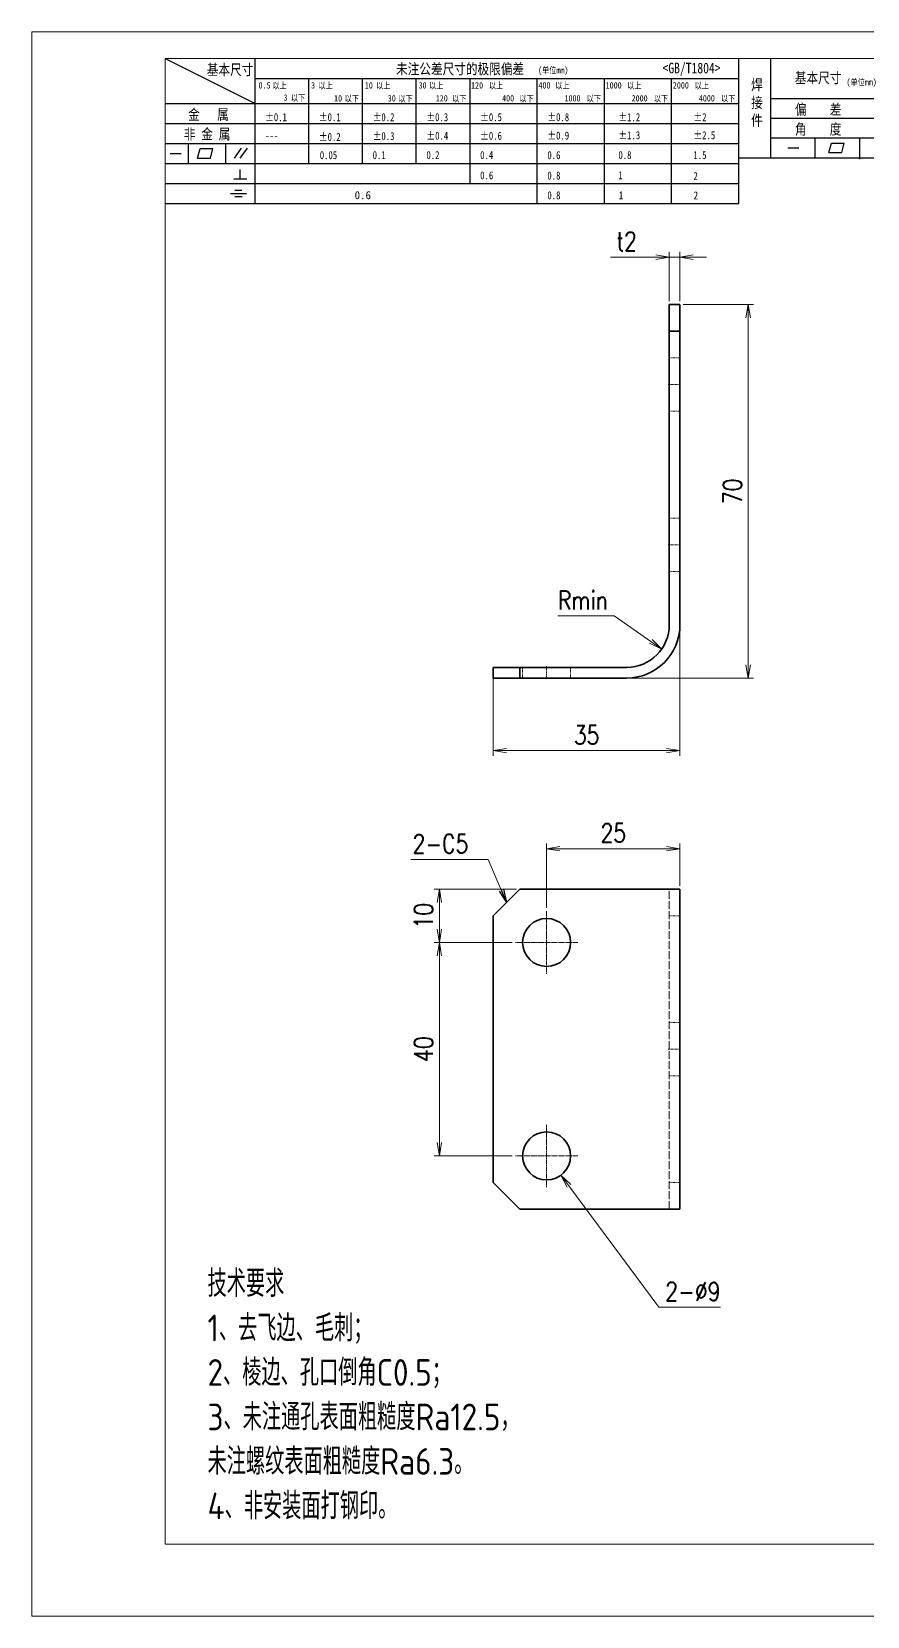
# Model space of a CAD drawing. Header units: millimetres. Extents: x 1333 to 162816, y -59063 to -5704.
# Drawn here: x 94973.9 to 95130.6, y -38241.6 to -37944.6 of the extents above; entities that cross this region are included whole.
import ezdxf

# ---------------------------------------------------------------- set-up
doc = ezdxf.new("R2010")
doc.units = ezdxf.units.MM
doc.header["$LTSCALE"] = 0.5
doc.linetypes.add('AM_ISO02W050x2', pattern=[3.75, 3, -0.75])
doc.linetypes.add('AM_ISO08W050x2', pattern=[9, 6, -0.75, 1.5, -0.75])
for name, color, linetype, lineweight in [('中心线', 2, 'AM_ISO08W050x2', 18), ('图框', 7, 'Continuous', 18), ('标注线', 3, 'Continuous', 18), ('粗实线', 7, 'Continuous', 35), ('虚线', 1, 'AM_ISO02W050x2', 18)]:
    doc.layers.add(name, color=color, linetype=linetype, lineweight=lineweight)
doc.layers.add('图\\M+19E79\\M+195B6\\M+18E9A', color=7, linetype='Continuous')
doc.layers.add('打印', color=7, linetype='Continuous', lineweight=15, plot=False)
doc.layers.add('打印-禁用', color=7, linetype='Continuous', lineweight=15, plot=False)
doc.styles.add('DIM', font='romans.shx', dxfattribs={"width": 0.8, "bigfont": 'bigfont.shx'})
doc.styles.add('国标', font='simfang.ttf', dxfattribs={"width": 0.8})
doc.styles.add('机械长仿宋', font='gbenor.shx', dxfattribs={"height": 1, "bigfont": 'gbcbig.shx'})
doc.dimstyles.new('XR 1-1', dxfattribs={"dimtxt": 3.5, "dimasz": 2.5, "dimexe": 1, "dimexo": 0.625, "dimgap": 1.2, "dimtad": 1, "dimtoh": 1, "dimdsep": 46, "dimtxsty": 'DIM', "dimblk": 'OPEN', "dimcen": 0, "dimclrd": 8, "dimclre": 8, "dimclrt": 2, "dimazin": 2, "dimtfac": 0.5, "dimtmove": 0, "dimatfit": 3, "dimldrblk": 'OPEN', "dimfxl": 0, "dimtolj": 2, "dimlwd": 18, "dimlwe": 18, "dimarcsym": 0})
doc.dimstyles.new('XR 1-1$0', dxfattribs={"dimtxt": 3.5, "dimasz": 2.5, "dimexe": 1, "dimexo": 0.625, "dimgap": 1.2, "dimtad": 1, "dimzin": 9, "dimdsep": 46, "dimtxsty": 'DIM', "dimblk": 'OPEN', "dimcen": 0, "dimclrd": 8, "dimclre": 8, "dimclrt": 2, "dimazin": 2, "dimtfac": 0.5, "dimtmove": 0, "dimatfit": 3, "dimldrblk": 'OPEN', "dimfxl": 0, "dimtolj": 2, "dimlwd": 18, "dimlwe": 18, "dimarcsym": 0})
doc.dimstyles.new('XR 1-1$3', dxfattribs={"dimtxt": 3.5, "dimasz": 2.5, "dimexe": 1, "dimexo": 0.625, "dimgap": 1.2, "dimtad": 1, "dimtoh": 1, "dimdsep": 46, "dimtxsty": 'DIM', "dimblk": 'OPEN', "dimcen": 0, "dimclrd": 8, "dimclre": 8, "dimclrt": 2, "dimazin": 2, "dimtfac": 0.5, "dimtofl": 0, "dimtmove": 0, "dimatfit": 3, "dimldrblk": 'OPEN', "dimfxl": 0, "dimtolj": 2, "dimlwd": 18, "dimlwe": 18, "dimarcsym": 0})
doc.dimstyles.new('XR 1-1$4', dxfattribs={"dimtxt": 3.5, "dimasz": 2.5, "dimexe": 1, "dimexo": 0.625, "dimgap": 1.2, "dimtad": 1, "dimtoh": 1, "dimdsep": 46, "dimtxsty": 'DIM', "dimblk": 'OPEN', "dimcen": 0, "dimclrd": 8, "dimclre": 8, "dimclrt": 2, "dimazin": 2, "dimtfac": 0.5, "dimtofl": 0, "dimtmove": 0, "dimatfit": 3, "dimldrblk": 'OPEN', "dimfxl": 0, "dimtolj": 2, "dimlwd": 18, "dimlwe": 18, "dimarcsym": 0})

# ---------------------------------------------------------------- blocks, each defined once
blk = doc.blocks.new('GZDEH零件A3图框V01版')
at = {"layer": '图\\M+19E79\\M+195B6\\M+18E9A', "color": 9}
for p, q in [((2882.49, -1554.46), (2899.37, -1562.92)), ((2899.37, -1581.67), (2899.37, -1554.46)), ((2990.09, -1581.67), (2990.09, -1554.46)), ((2996.09, -1573.08), (2996.09, -1554.46)), ((2899.37, -1558.24), (2990.09, -1558.24)), ((2909.45, -1574.17), (2909.45, -1558.24)), ((2919.53, -1574.17), (2919.53, -1558.24)), ((2929.61, -1574.17), (2929.61, -1558.24)), ((2939.69, -1577.92), (2939.69, -1558.24)), ((2952.29, -1581.67), (2952.29, -1558.24)), ((2964.89, -1581.67), (2964.89, -1558.24)), ((2977.49, -1581.67), (2977.49, -1558.24)), ((2996.09, -1561.98), (3113.09, -1561.98)), ((2882.49, -1562.92), (2990.09, -1562.92)), ((2882.49, -1566.67), (2990.09, -1566.67)), ((2996.09, -1565.68), (3113.09, -1565.68)), ((2882.49, -1570.42), (2990.09, -1570.42)), ((2886.92, -1574.12), (2886.92, -1570.42)), ((2893.91, -1574.12), (2893.91, -1570.42)), ((2996.09, -1569.38), (3113.09, -1569.38)), ((3004.42, -1573.08), (3004.42, -1569.38)), ((3006.97, -1572.12), (3007.45, -1570.33)), ((3007.45, -1570.33), (3009.86, -1570.33)), ((3009.39, -1572.12), (3009.86, -1570.33)), ((3012.75, -1573.08), (3012.75, -1569.38)), ((2883.43, -1572.27), (2885.49, -1572.27)), ((2888.59, -1573.16), (2889.07, -1571.37)), ((2888.59, -1573.16), (2891, -1573.16)), ((2889.07, -1571.37), (2891.48, -1571.37)), ((2891, -1573.16), (2891.48, -1571.37)), ((2895.52, -1573.16), (2896.85, -1571.3)), ((2896.6, -1573.16), (2897.94, -1571.3)), ((2990.09, -1573.08), (3113.09, -1573.08)), ((2999.26, -1571.23), (3001.32, -1571.23)), ((3006.97, -1572.12), (3009.39, -1572.12)), ((3012.75, -1573.33), (3012.75, -1573.08)), ((2882.49, -1574.17), (2990.09, -1574.17)), ((2895.42, -1577.05), (2897.81, -1577.05)), ((2896.58, -1577.05), (2896.58, -1575.28)), ((2882.49, -1577.92), (2990.09, -1577.92)), ((2894.79, -1579.77), (2897.77, -1579.77)), ((2895.57, -1579.17), (2896.92, -1579.17)), ((2882.49, -1581.67), (2990.09, -1581.67)), ((2895.57, -1580.37), (2896.93, -1580.37))]:
    blk.add_line(p, q, dxfattribs=at)
at = {"layer": '图框', "linetype": 'Continuous'}
for p, q in [((2882.49, -1554.46), (2882.49, -1832.96)), ((3272.49, -1554.46), (2882.49, -1554.46)), ((2882.49, -1832.96), (3272.49, -1832.96))]:
    blk.add_line(p, q, dxfattribs=at)
at = {"layer": '打印-禁用', "linetype": 'Continuous'}
for p, q in [((2857.49, -1549.46), (2857.49, -1846.46)), ((3277.49, -1549.46), (2857.49, -1549.46)), ((2857.49, -1846.46), (3277.49, -1846.46))]:
    blk.add_line(p, q, dxfattribs=at)
at = {"layer": '图\\M+19E79\\M+195B6\\M+18E9A', "color": 9, "style": '国标', "width": 0.8}
for s, height, p in [('基本尺寸', 2, (2890.33, -1557.58)), ('未注公差尺寸的极限偏差', 2, (2925.81, -1557.44)), ('<GB/T1804>', 2, (2975.78, -1557.27)), ('30', 1.2, (2930.04, -1560.11)), ('基本尺寸', 2, (3000.6, -1559.1)), ('金   属', 2, (2886.82, -1565.98)), ('±0.1', 1.5, (2901.27, -1566.23)), ('±0.1', 1.5, (2911.35, -1566.23)), ('±0.2', 1.5, (2921.43, -1566.23)), ('±0.3', 1.5, (2931.51, -1566.23)), ('±0.5', 1.5, (2941.59, -1566.23)), ('±0.8', 1.5, (2954.19, -1566.23)), ('±1.2', 1.5, (2967.51, -1566.23)), ('±2', 1.5, (2981.58, -1566.23)), ('偏    差', 2, (3000.6, -1565.04)), ('非 金 属', 2, (2886.02, -1569.65)), ('±0.3', 1.5, (2921.43, -1569.77)), ('±0.4', 1.5, (2931.51, -1569.71)), ('±0.6', 1.5, (2941.59, -1569.71)), ('±0.9', 1.5, (2954.19, -1569.68)), ('±1.3', 1.5, (2967.51, -1569.62)), ('±2.5', 1.5, (2981.58, -1569.61)), ('角    度', 2, (3000.6, -1568.74)), ('---', 1.5, (2901.27, -1569.65)), ('±0.2', 1.5, (2911.35, -1569.92)), ('0.1', 1.5, (2921.43, -1573.34)), ('0.2', 1.5, (2931.51, -1573.33)), ('0.4', 1.5, (2941.59, -1573.33)), ('0.6', 1.5, (2954.19, -1573.35)), ('0.8', 1.5, (2967.51, -1573.33)), ('1.5', 1.5, (2981.58, -1573.34)), ('0.6', 1.5, (2941.59, -1577.14)), ('0.8', 1.5, (2954.19, -1577.17)), ('1', 1.5, (2967.51, -1577.12)), ('2', 1.5, (2981.58, -1577.26)), ('0.8', 1.5, (2954.19, -1580.87)), ('1', 1.5, (2967.59, -1580.86)), ('2', 1.5, (2981.62, -1580.89))]:
    blk.add_text(s, height=height, dxfattribs=at).set_placement(p)
at = {"layer": '图\\M+19E79\\M+195B6\\M+18E9A', "color": 9, "lineweight": 15, "style": '国标', "width": 0.8}
for s, p in [('(单位mm)', (2952.44, -1557.27)), ('0.5', (2900.03, -1560.11)), ('以上', (2902.64, -1560.16)), ('3', (2909.88, -1560.11)), ('以上', (2911.25, -1560.16)), ('10', (2919.96, -1560.11)), ('以上', (2922.09, -1560.16)), ('以上', (2932.02, -1560.16)), ('120', (2939.88, -1560.11)), ('以上', (2943.21, -1560.16)), ('400', (2952.52, -1560.11)), ('以上', (2955.68, -1560.16)), ('1000', (2965.12, -1560.11)), ('以上', (2969.16, -1560.16)), ('2000', (2977.72, -1560.11)), ('以上', (2981.8, -1560.16)), ('(单位mm)', (3010.27, -1559.51)), ('3', (2904.73, -1562.41)), ('以下', (2906.1, -1562.46)), ('10', (2914.19, -1562.54)), ('以下', (2916.18, -1562.59)), ('30', (2924.27, -1562.54)), ('以下', (2926.26, -1562.59)), ('120', (2933.26, -1562.54)), ('以下', (2936.34, -1562.59)), ('400', (2945.7, -1562.54)), ('以下', (2948.94, -1562.59)), ('1000', (2957.41, -1562.54)), ('以下', (2961.54, -1562.59)), ('2000', (2969.99, -1562.54)), ('以下', (2974.14, -1562.59)), ('4000', (2982.59, -1562.54)), ('以下', (2986.74, -1562.59))]:
    blk.add_text(s, height=1.2, dxfattribs=at).set_placement(p)
at = {"layer": '图\\M+19E79\\M+195B6\\M+18E9A', "color": 9, "lineweight": 13, "style": '国标'}
blk.add_text('0.6', height=1.5, dxfattribs=at).set_placement((2918.05, -1580.85))
at = {"layer": '图\\M+19E79\\M+195B6\\M+18E9A', "color": 9, "style": '国标'}
for s, insert, char_height, width, attachment_point in [('焊\\P接\\P件', (2992.39, -1558.41), 2, 3.1877, 1), ('0.05', (2911.51, -1573.37), 1.5, 5.1982, 7)]:
    blk.add_mtext(s, dxfattribs=dict(at, insert=insert, char_height=char_height, width=width, attachment_point=attachment_point))
blk = doc.blocks.new('DEH A3')
at = {"layer": '图框'}
blk.add_blockref('GZDEH零件A3图框V01版', (-2857.49, 1846.46), dxfattribs=at)
blk = doc.blocks.new('_Open')
at = {"color": 0, "linetype": 'ByBlock', "lineweight": -2}
for p, q in [((-1, 0.17), (0, 0)), ((-1, -0.17), (0, 0)), ((0, 0), (-1, 0))]:
    blk.add_line(p, q, dxfattribs=at)
blk = doc.blocks.new('*D730')
at = {"layer": 'Defpoints', "color": 0, "transparency": 16777216}
for p in [(95095.46, -38055.74), (95060.46, -38064.74), (95095.46, -38079.34)]:
    blk.add_point(p, dxfattribs=at)
at = {"layer": '标注线', "color": 8, "lineweight": 18, "transparency": 16777216}
for p, q in [((95095.46, -38056.36), (95095.46, -38080.34)), ((95060.46, -38065.36), (95060.46, -38080.34)), ((95062.96, -38079.34), (95092.96, -38079.34))]:
    blk.add_line(p, q, dxfattribs=at)
at = {"layer": '标注线', "color": 8, "lineweight": 18, "transparency": 16777216, "xscale": 2.5, "yscale": 2.5, "zscale": 2.5, "rotation": 180}
blk.add_blockref('_Open', (95060.46, -38079.34), dxfattribs=at)
at = {"layer": '标注线', "color": 8, "lineweight": 18, "transparency": 16777216, "xscale": 2.5, "yscale": 2.5, "zscale": 2.5}
blk.add_blockref('_Open', (95095.46, -38079.34), dxfattribs=at)
at = {"layer": '标注线', "color": 2, "transparency": 16777216, "insert": (95077.96, -38076.39), "char_height": 3.5, "attachment_point": 5, "style": 'DIM'}
blk.add_mtext('\\A2;35', dxfattribs=at)
blk = doc.blocks.new('*D731')
at = {"layer": 'Defpoints', "color": 0, "transparency": 16777216}
for p in [(95095.46, -37995.74), (95108.25, -37995.74), (95085.88, -38065.74)]:
    blk.add_point(p, dxfattribs=at)
at = {"layer": '标注线', "color": 8, "lineweight": 18, "transparency": 16777216}
for p, q in [((95096.08, -37995.74), (95109.25, -37995.74)), ((95108.25, -38063.24), (95108.25, -37998.24)), ((95086.5, -38065.74), (95109.25, -38065.74))]:
    blk.add_line(p, q, dxfattribs=at)
at = {"layer": '标注线', "color": 8, "lineweight": 18, "transparency": 16777216, "xscale": 2.5, "yscale": 2.5, "zscale": 2.5}
for p, rotation in [((95108.25, -37995.74), 90), ((95108.25, -38065.74), 270)]:
    blk.add_blockref('_Open', p, dxfattribs=dict(at, rotation=rotation))
at = {"layer": '标注线', "color": 2, "transparency": 16777216, "insert": (95105.3, -38030.74), "char_height": 3.5, "attachment_point": 5, "rotation": 90, "style": 'DIM'}
blk.add_mtext('\\A2;70', dxfattribs=at)
blk = doc.blocks.new('*D732')
at = {"layer": 'Defpoints', "color": 0, "transparency": 16777216}
for p in [(95085.46, -38055.74), (95092.03, -38060.29)]:
    blk.add_point(p, dxfattribs=at)
at = {"layer": '标注线', "color": 8, "lineweight": 18, "transparency": 16777216}
for p, q in [((95072.57, -38054.1), (95083.1, -38054.1)), ((95083.1, -38054.1), (95089.98, -38058.87))]:
    blk.add_line(p, q, dxfattribs=at)
at = {"layer": '标注线', "color": 8, "lineweight": 18, "transparency": 16777216, "xscale": 2.5, "yscale": 2.5, "zscale": 2.5, "rotation": 325.2574824443353}
blk.add_blockref('_Open', (95092.03, -38060.29), dxfattribs=at)
at = {"layer": '标注线', "color": 2, "transparency": 16777216, "insert": (95077.24, -38051.15), "char_height": 3.5, "attachment_point": 5, "style": 'DIM'}
blk.add_mtext('\\A2;\\A2;Rmin', dxfattribs=at)
blk = doc.blocks.new('*D738')
at = {"layer": 'Defpoints', "color": 0, "transparency": 16777216}
for p in [(95070.46, -38097.72), (95095.46, -38105.29), (95070.46, -38109.44)]:
    blk.add_point(p, dxfattribs=at)
at = {"layer": '标注线', "color": 8, "lineweight": 18, "transparency": 16777216}
for p, q in [((95070.46, -38108.82), (95070.46, -38096.72)), ((95092.96, -38097.72), (95072.96, -38097.72)), ((95095.46, -38104.67), (95095.46, -38096.72))]:
    blk.add_line(p, q, dxfattribs=at)
at = {"layer": '标注线', "color": 8, "lineweight": 18, "transparency": 16777216, "xscale": 2.5, "yscale": 2.5, "zscale": 2.5, "rotation": 180}
blk.add_blockref('_Open', (95070.46, -38097.72), dxfattribs=at)
at = {"layer": '标注线', "color": 8, "lineweight": 18, "transparency": 16777216, "xscale": 2.5, "yscale": 2.5, "zscale": 2.5}
blk.add_blockref('_Open', (95095.46, -38097.72), dxfattribs=at)
at = {"layer": '标注线', "color": 2, "transparency": 16777216, "insert": (95082.96, -38094.77), "char_height": 3.5, "attachment_point": 5, "style": 'DIM'}
blk.add_mtext('\\A2;25', dxfattribs=at)
blk = doc.blocks.new('*D739')
at = {"layer": 'Defpoints', "color": 0, "transparency": 16777216}
for p in [(95065.46, -38105.29), (95050.34, -38115.29), (95064.61, -38115.29)]:
    blk.add_point(p, dxfattribs=at)
at = {"layer": '标注线', "color": 8, "lineweight": 18, "transparency": 16777216}
for p, q in [((95064.83, -38105.29), (95049.34, -38105.29)), ((95050.34, -38107.79), (95050.34, -38112.79)), ((95063.98, -38115.29), (95049.34, -38115.29))]:
    blk.add_line(p, q, dxfattribs=at)
at = {"layer": '标注线', "color": 8, "lineweight": 18, "transparency": 16777216, "xscale": 2.5, "yscale": 2.5, "zscale": 2.5}
for p, rotation in [((95050.34, -38105.29), 90), ((95050.34, -38115.29), 270)]:
    blk.add_blockref('_Open', p, dxfattribs=dict(at, rotation=rotation))
at = {"layer": '标注线', "color": 2, "transparency": 16777216, "insert": (95047.39, -38110.29), "char_height": 3.5, "attachment_point": 5, "rotation": 90, "style": 'DIM'}
blk.add_mtext('\\A2;10', dxfattribs=at)
blk = doc.blocks.new('*D740')
at = {"layer": 'Defpoints', "color": 0, "transparency": 16777216}
for p in [(95064.61, -38115.29), (95050.34, -38155.29), (95064.61, -38155.29)]:
    blk.add_point(p, dxfattribs=at)
at = {"layer": '标注线', "color": 8, "lineweight": 18, "transparency": 16777216}
for p, q in [((95063.98, -38115.29), (95049.34, -38115.29)), ((95050.34, -38117.79), (95050.34, -38152.79)), ((95063.98, -38155.29), (95049.34, -38155.29))]:
    blk.add_line(p, q, dxfattribs=at)
at = {"layer": '标注线', "color": 8, "lineweight": 18, "transparency": 16777216, "xscale": 2.5, "yscale": 2.5, "zscale": 2.5}
for p, rotation in [((95050.34, -38115.29), 90), ((95050.34, -38155.29), 270)]:
    blk.add_blockref('_Open', p, dxfattribs=dict(at, rotation=rotation))
at = {"layer": '标注线', "color": 2, "transparency": 16777216, "insert": (95047.39, -38135.29), "char_height": 3.5, "attachment_point": 5, "rotation": 90, "style": 'DIM'}
blk.add_mtext('\\A2;40', dxfattribs=at)
blk = doc.blocks.new('*D741')
at = {"layer": 'Defpoints', "color": 0, "transparency": 16777216}
for p in [(95093.46, -37986.84), (95093.46, -37995.74), (95095.46, -37995.74)]:
    blk.add_point(p, dxfattribs=at)
at = {"layer": '标注线', "color": 8, "lineweight": 18, "transparency": 16777216}
for p, q in [((95093.46, -37995.11), (95093.46, -37985.84)), ((95095.46, -37995.11), (95095.46, -37985.84)), ((95090.96, -37986.84), (95082.46, -37986.84)), ((95095.46, -37986.84), (95093.46, -37986.84)), ((95097.96, -37986.84), (95100.46, -37986.84))]:
    blk.add_line(p, q, dxfattribs=at)
at = {"layer": '标注线', "color": 8, "lineweight": 18, "transparency": 16777216, "xscale": 2.5, "yscale": 2.5, "zscale": 2.5}
blk.add_blockref('_Open', (95093.46, -37986.84), dxfattribs=at)
at = {"layer": '标注线', "color": 8, "lineweight": 18, "transparency": 16777216, "xscale": 2.5, "yscale": 2.5, "zscale": 2.5, "rotation": 180}
blk.add_blockref('_Open', (95095.46, -37986.84), dxfattribs=at)
at = {"layer": '标注线', "color": 2, "transparency": 16777216, "insert": (95085.46, -37983.89), "char_height": 3.5, "attachment_point": 5, "style": 'DIM'}
blk.add_mtext('\\A2;t2', dxfattribs=at)
blk = doc.blocks.new('*D991')
at = {"layer": 'Defpoints', "color": 0, "transparency": 16777216}
for p in [(95067.78, -38151.68), (95073.14, -38158.91)]:
    blk.add_point(p, dxfattribs=at)
at = {"layer": '标注线', "color": 8, "lineweight": 18, "transparency": 16777216}
for p, q in [((95091.48, -38183.65), (95074.63, -38160.92)), ((95103.08, -38183.65), (95091.48, -38183.65))]:
    blk.add_line(p, q, dxfattribs=at)
at = {"layer": '标注线', "color": 8, "lineweight": 18, "transparency": 16777216, "xscale": 2.5, "yscale": 2.5, "zscale": 2.5, "rotation": 126.5489232004792}
blk.add_blockref('_Open', (95073.14, -38158.91), dxfattribs=at)
at = {"layer": '标注线', "color": 2, "transparency": 16777216, "insert": (95097.88, -38180.7), "char_height": 3.5, "attachment_point": 5, "style": 'DIM'}
blk.add_mtext('\\A2;2-%%c9', dxfattribs=at)

msp = doc.modelspace()

# ---------------------------------------------------------------- linework, layer by layer
at = {"layer": '中心线', "ltscale": 0.06}
for p, q in [((95093.258, -38010.735), (95095.658, -38010.735)), ((95093.258, -38040.735), (95095.658, -38040.735)), ((95093.258, -38135.292), (95095.658, -38135.292))]:
    msp.add_line(p, q, dxfattribs=at)
at = {"layer": '中心线', "ltscale": 0.060016}
msp.add_line((95070.458, -38063.535), (95070.458, -38065.936), dxfattribs=at)
at = {"layer": '中心线', "ltscale": 0.2925}
for p, q in [((95070.458, -38109.442), (95070.458, -38121.142)), ((95076.308, -38115.292), (95064.608, -38115.292)), ((95070.458, -38149.442), (95070.458, -38161.142)), ((95076.308, -38155.292), (95064.608, -38155.292))]:
    msp.add_line(p, q, dxfattribs=at)
at = {"layer": '打印'}
msp.add_lwpolyline([(94973.895, -37944.587), (95393.895, -37944.587), (95393.895, -38241.587), (94973.895, -38241.587)], close=True, dxfattribs=at)
at = {"layer": '粗实线', "ltscale": 0.125}
for p, q in [((95093.458, -38000.735), (95093.458, -37995.735)), ((95095.458, -37995.735), (95095.458, -38000.735)), ((95060.458, -38063.735), (95065.458, -38063.735)), ((95060.458, -38065.735), (95065.458, -38065.735))]:
    msp.add_line(p, q, dxfattribs=at)
at = {"layer": '粗实线', "ltscale": 0.05}
for p, q in [((95093.458, -37995.735), (95095.458, -37995.735)), ((95093.458, -38000.735), (95095.458, -38000.735)), ((95060.458, -38065.735), (95060.458, -38063.735)), ((95065.458, -38063.735), (95065.458, -38065.735))]:
    msp.add_line(p, q, dxfattribs=at)
at = {"layer": '粗实线'}
for p, q in [((95093.458, -38055.735), (95093.458, -38000.735)), ((95095.458, -38000.735), (95095.458, -38055.735)), ((95085.458, -38063.735), (95065.458, -38063.735)), ((95085.458, -38065.735), (95065.458, -38065.735)), ((95085.458, -38105.292), (95065.458, -38105.292)), ((95095.458, -38165.292), (95095.458, -38105.292)), ((95060.458, -38160.292), (95060.458, -38110.292)), ((95065.458, -38165.292), (95085.458, -38165.292))]:
    msp.add_line(p, q, dxfattribs=at)
at = {"layer": '粗实线', "ltscale": 0.176777}
for p, q in [((95060.458, -38110.292), (95065.458, -38105.292)), ((95065.458, -38165.292), (95060.458, -38160.292))]:
    msp.add_line(p, q, dxfattribs=at)
at = {"layer": '粗实线', "ltscale": 0.25}
for p, q in [((95095.458, -38105.292), (95085.458, -38105.292)), ((95095.458, -38165.292), (95085.458, -38165.292))]:
    msp.add_line(p, q, dxfattribs=at)
at = {"layer": '粗实线'}
for centre in [(95070.458, -38115.292), (95070.458, -38155.292)]:
    msp.add_circle(centre, 4.5, dxfattribs=at)
for radius in [10, 8]:
    msp.add_arc((95085.458, -38055.735), radius, 270, 0, dxfattribs=at)
at = {"layer": '虚线', "ltscale": 0.05}
for p, q in [((95093.458, -38000.735), (95095.458, -38000.735)), ((95093.458, -38005.735), (95095.458, -38005.735)), ((95093.458, -38015.735), (95095.458, -38015.735)), ((95093.458, -38035.735), (95095.458, -38035.735)), ((95093.458, -38045.735), (95095.458, -38045.735)), ((95065.458, -38065.735), (95065.458, -38063.735)), ((95065.958, -38063.735), (95065.958, -38065.735)), ((95065.958, -38063.735), (95065.958, -38065.735)), ((95074.958, -38063.735), (95074.958, -38065.735)), ((95074.958, -38063.735), (95074.958, -38065.735)), ((95093.458, -38110.292), (95095.458, -38110.292)), ((95093.458, -38130.292), (95095.458, -38130.292)), ((95093.458, -38130.292), (95095.458, -38130.292)), ((95093.458, -38140.292), (95095.458, -38140.292)), ((95093.458, -38140.292), (95095.458, -38140.292)), ((95093.458, -38160.292), (95095.458, -38160.292))]:
    msp.add_line(p, q, dxfattribs=at)
at = {"layer": '虚线'}
msp.add_line((95093.458, -38165.292), (95093.458, -38105.292), dxfattribs=at)

# ---------------------------------------------------------------- block references
at = {"layer": '图框'}
msp.add_blockref('DEH A3', (94973.895, -38241.587), dxfattribs=at)

# ---------------------------------------------------------------- texts
at = {"layer": '标注线', "color": 2, "insert": (95055.771, -38098.531), "char_height": 3.5, "attachment_point": 9, "style": 'DIM'}
msp.add_mtext('2-C5', dxfattribs=at)
at = {"layer": '标注线', "color": 2, "insert": (95006.869, -38223.419), "char_height": 5, "width": 114.82461, "attachment_point": 7, "style": '机械长仿宋'}
msp.add_mtext('\\A2;技术要求\\P1、去飞边、毛刺；\\P2、棱边、孔口倒角C0.5；\\P3、未注通孔表面粗糙度Ra12.5，\\P未注螺纹表面粗糙度Ra6.3。\\P4、非安装面打钢印。', dxfattribs=at)

# ---------------------------------------------------------------- dimensions: what is measured, and where the dimension line sits
at = {"layer": '标注线'}
dim = msp.add_linear_dim(base=(95093.458, -37986.836), p1=(95095.458, -37995.735), p2=(95093.458, -37995.735), dimstyle='XR 1-1$0', override={"dimpost": 't<>'}, dxfattribs=at)
dim.commit()
dim.dimension.update_dxf_attribs({"geometry": '*D741', "text_midpoint": (95085.458, -37983.886)})
for base, p1, p2, picture, middle in [((95108.248, -37995.735), (95085.878, -38065.735), (95095.458, -37995.735), '*D731', (95105.298, -38030.735)), ((95050.345, -38115.292), (95065.458, -38105.292), (95064.608, -38115.292), '*D739', (95047.395, -38110.292)), ((95050.345, -38155.292), (95064.608, -38115.292), (95064.608, -38155.292), '*D740', (95047.395, -38135.292))]:
    dim = msp.add_linear_dim(base=base, p1=p1, p2=p2, angle=90, dimstyle='XR 1-1$0', dxfattribs=at)
    dim.commit()
    dim.dimension.update_dxf_attribs({"geometry": picture, "text_midpoint": middle})
dim = msp.add_radius_dim(center=(95085.458, -38055.735), mpoint=(95092.032, -38060.294), text='\\A2;Rmin', dimstyle='XR 1-1$4', override={"dimtxsty": 'DIM'}, dxfattribs=at)
dim.commit()
dim.dimension.update_dxf_attribs({"geometry": '*D732', "text_midpoint": (95077.236, -38054.101), "dimtype": 164})
for base, p1, p2, picture, middle in [((95095.458, -38079.336), (95060.458, -38064.735), (95095.458, -38055.735), '*D730', (95077.958, -38076.386)), ((95070.458, -38097.725), (95095.458, -38105.292), (95070.458, -38109.442), '*D738', (95082.958, -38094.775))]:
    dim = msp.add_linear_dim(base=base, p1=p1, p2=p2, dimstyle='XR 1-1$0', dxfattribs=at)
    dim.commit()
    dim.dimension.update_dxf_attribs({"geometry": picture, "text_midpoint": middle})
dim = msp.add_diameter_dim_2p(p1=(95067.778, -38151.677), p2=(95073.138, -38158.907), dimstyle='XR 1-1$3', override={"dimpost": '2-%%c<>'}, dxfattribs=at)
dim.commit()
dim.dimension.update_dxf_attribs({"geometry": '*D991', "text_midpoint": (95097.88, -38183.652), "dimtype": 163})

# ---------------------------------------------------------------- leaders
at = {"layer": '标注线', "annotation_type": 0, "has_hookline": 1, "hookline_direction": 1, "text_width": 10.8}
msp.add_leader([(95062.958, -38107.792), (95059.471, -38099.731), (95056.971, -38099.731)], dimstyle='XR 1-1', override={"dimgap": 1.2, "dimtad": 1}, dxfattribs=at)

doc.saveas('drawing.dxf')
